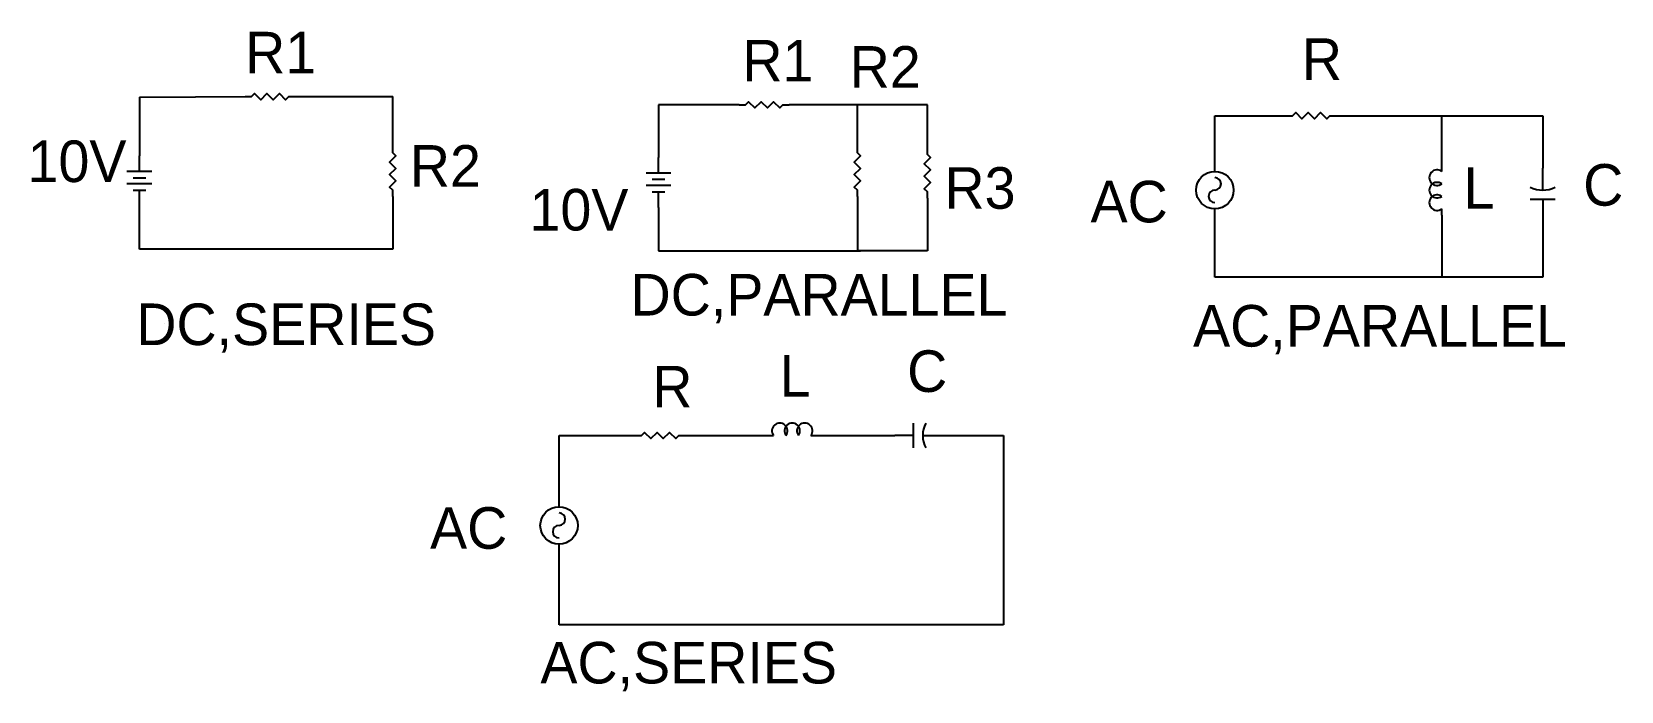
# Model space of a CAD drawing. Header units: inches. Extents: x 517.4 to 555.6, y 1163.8 to 1179.6.
import ezdxf

# ---------------------------------------------------------------- set-up
doc = ezdxf.new("R2010")
doc.units = ezdxf.units.IN

# ---------------------------------------------------------------- blocks, each defined once
blk = doc.blocks.new('Resistor')
at = {"color": 7}
blk.add_lwpolyline([(0, 0), (0.05, 0), (0.075, 0.025), (0.125, -0.025), (0.175, 0.025), (0.225, -0.025), (0.275, 0.025), (0.325, -0.025), (0.35, 0), (0.4, 0)], dxfattribs=at)
blk = doc.blocks.new('Battery')
at = {"color": 7}
for p, q in [((0, 0), (0.125, 0)), ((0.125, 0.05), (0.125, -0.05)), ((0.175, -0.1), (0.175, 0.1)), ((0.225, 0.05), (0.225, -0.05)), ((0.275, -0.1), (0.275, 0.1)), ((0.275, 0), (0.4, 0))]:
    blk.add_line(p, q, dxfattribs=at)
blk = doc.blocks.new('Inductor')
at = {"color": 7}
for p, q in [((0, 0), (0.05, 0)), ((0.35, 0), (0.4, 0))]:
    blk.add_line(p, q, dxfattribs=at)
for centre in [(0.1, 0.0375), (0.2, 0.0375), (0.3, 0.0375)]:
    blk.add_arc(centre, 0.0625, 323.1301, 216.8699, dxfattribs=at)
blk = doc.blocks.new('Capacitor')
at = {"color": 7}
for p, q in [((0.15, 0), (0, 0)), ((0.15, -0.1), (0.15, 0.1)), ((0.225, 0), (0.4, 0))]:
    blk.add_line(p, q, dxfattribs=at)
blk.add_arc((0.4375, 0), 0.2125, 151.9275, 208.0725, dxfattribs=at)
blk = doc.blocks.new('Generator - AC')
at = {"color": 7}
for p, q in [((0, 0), (0.05, 0)), ((0.35, 0), (0.4, 0))]:
    blk.add_line(p, q, dxfattribs=at)
blk.add_circle((0.2, 0), 0.15, dxfattribs=at)
for centre, start, end in [((0.15, 0), 0, 180), ((0.25, 0), 180, 0)]:
    blk.add_arc(centre, 0.05, start, end, dxfattribs=at)

msp = doc.modelspace()

# ---------------------------------------------------------------- linework, layer by layer
for p, q in [((520, 1178.05), (522.691, 1178.063)), ((520, 1178.05), (520, 1176.637)), ((523.741, 1178.063), (526.093, 1178.063)), ((526.093, 1176.861), (526.093, 1178.063)), ((534.428, 1177.863), (532.485, 1177.863)), ((532.485, 1177.863), (532.485, 1176.599)), ((537.269, 1177.863), (535.628, 1177.863)), ((537.269, 1176.861), (537.269, 1177.863)), ((538.951, 1177.863), (537.269, 1177.863)), ((538.951, 1176.823), (538.951, 1177.863)), ((545.867, 1176.413), (545.867, 1177.602)), ((545.867, 1177.602), (547.586, 1177.602)), ((548.786, 1177.602), (553.754, 1177.602)), ((551.324, 1176.413), (551.324, 1177.602)), ((553.754, 1177.602), (553.754, 1176.338)), ((526.093, 1175.661), (526.093, 1174.391)), ((537.269, 1175.661), (537.269, 1174.354)), ((538.951, 1175.623), (538.951, 1174.354)), ((520, 1174.391), (520, 1175.437)), ((532.485, 1175.399), (532.485, 1174.354)), ((545.867, 1173.72), (545.867, 1175.213)), ((551.324, 1175.213), (551.324, 1173.72)), ((553.754, 1175.138), (553.754, 1173.72)), ((526.093, 1174.391), (520, 1174.391)), ((532.485, 1174.354), (537.344, 1174.354)), ((538.951, 1174.354), (537.269, 1174.354)), ((553.754, 1173.72), (545.867, 1173.72)), ((520.598, 1172.6), (520.598, 1172.6)), ((530.092, 1168.349), (530.092, 1169.912)), ((530.092, 1169.912), (531.924, 1169.912)), ((533.124, 1169.912), (535.101, 1169.912)), ((536.301, 1169.912), (538.166, 1169.912)), ((539.366, 1169.912), (540.783, 1169.912)), ((540.783, 1169.912), (540.783, 1165.358)), ((530.092, 1165.358), (530.092, 1167.149)), ((540.783, 1165.358), (530.092, 1165.358))]:
    msp.add_line(p, q)

# ---------------------------------------------------------------- block references
at = {"xscale": 3, "yscale": 3, "zscale": 3}
for name, p in [('Resistor', (522.541, 1178.063)), ('Resistor', (534.428, 1177.863)), ('Resistor', (547.586, 1177.602)), ('Resistor', (531.924, 1169.912)), ('Inductor', (535.101, 1169.912)), ('Capacitor', (538.166, 1169.912))]:
    msp.add_blockref(name, p, dxfattribs=at)
at = {"xscale": 3, "yscale": 3, "zscale": 3, "rotation": 90}
for name, p in [('Resistor', (526.093, 1175.661)), ('Resistor', (537.269, 1175.661)), ('Resistor', (538.951, 1175.623)), ('Battery', (520, 1175.437)), ('Battery', (532.485, 1175.399)), ('Generator - AC', (545.867, 1175.213)), ('Inductor', (551.324, 1175.213)), ('Capacitor', (553.754, 1175.138)), ('Generator - AC', (530.092, 1167.149))]:
    msp.add_blockref(name, p, dxfattribs=at)

# ---------------------------------------------------------------- texts
at = {"char_height": 1, "attachment_point": 1}
for s, insert, width in [('R1', (522.542, 1179.62), 1.64473), ('R1', (534.503, 1179.426), 1.64473), ('R', (547.96, 1179.463), 2.16805), ('R2', (537.082, 1179.276), 1.45783), ('10V', (517.308, 1177.007), 1.60734), ('R2', (526.504, 1176.895), 1.45783), ('R3', (539.363, 1176.365), 1.30831), ('L', (551.848, 1176.365), 1.64472), ('C', (554.726, 1176.439), 1.34569), ('AC', (542.876, 1176.037), 2.31757), ('10V', (529.382, 1175.842), 1.90639), ('DC,PARALLEL', (531.812, 1173.797), 11.21405), ('DC,SERIES', (519.925, 1173.087), 6.05558), ('AC,PARALLEL', (545.343, 1173.05), 12.03642), ('L', (535.4, 1171.848), 1.64472), ('C', (538.465, 1171.96), 1.34569), ('R', (532.335, 1171.586), 2.16805), ('AC', (526.99, 1168.189), 2.31757), ('AC,SERIES', (529.644, 1164.95), 18.54057)]:
    msp.add_mtext(s, dxfattribs=dict(at, insert=insert, width=width))

doc.saveas('drawing.dxf')
